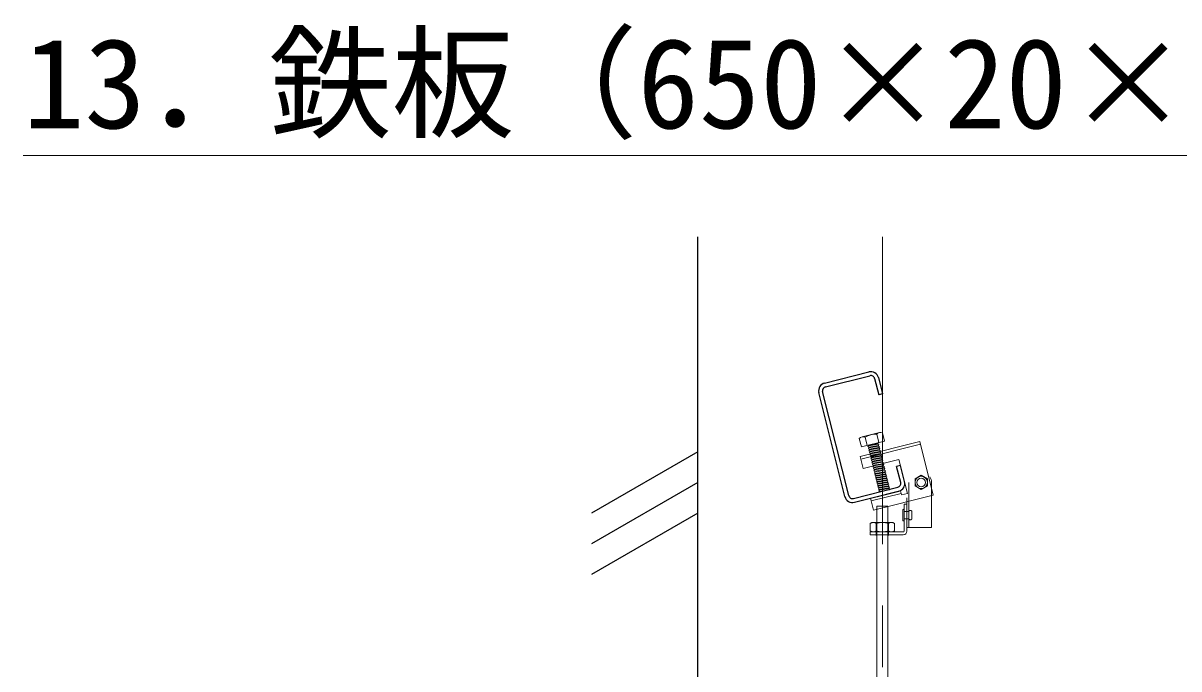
# Model space of a CAD drawing. Units: millimetres, scale not verified. Extents: x -9752 to 9748, y -6991 to 6878.
# Drawn here: x -5092 to -4152, y -1696 to -1171 of the extents above; entities that cross this region are included whole.
import ezdxf
from ezdxf.enums import TextEntityAlignment as Align

# ---------------------------------------------------------------- set-up
doc = ezdxf.new("R2010")
doc.units = ezdxf.units.MM
doc.header["$LTSCALE"] = 50
for name, pattern in [('CHAIN1', [8, 5, -1, 1, -1]), ('DASHED1', [1.8, 1.2, -0.6]), ('DASHED2', [3, 2, -1])]:
    doc.linetypes.add(name, pattern=pattern)
for name, color, linetype, lineweight in [('2-0_中心線', 3, 'DASHED1', 18), ('2-1_nobuchi', 7, 'Continuous', 18), ('2-6_文字', 7, 'Continuous', 18), ('2-C_躯体', 2, 'Continuous', 25)]:
    doc.layers.add(name, color=color, linetype=linetype, lineweight=lineweight)
doc.styles.add('ＭＳ ゴシック', font='')
doc.styles.get('ＭＳ ゴシック').set_extended_font_data('MS Gothic')

msp = doc.modelspace()

# ---------------------------------------------------------------- linework, layer by layer
at = {"layer": '2-0_中心線', "color": 4, "linetype": 'CHAIN1', "lineweight": 9}
msp.add_line((-4393.05, -1344.43), (-4393.05, -1997.32), dxfattribs=at)
at = {"layer": '2-1_nobuchi'}
for p, q in [((-4395.48, -1503.74), (-4409.6, -1507.26)), ((-4395.48, -1503.74), (-4409.6, -1507.26)), ((-4392.96, -1503.83), (-4391.27, -1510.63)), ((-4392.96, -1503.83), (-4391.27, -1510.63)), ((-4411.78, -1508.53), (-4410.09, -1515.32)), ((-4411.78, -1508.53), (-4410.09, -1515.32)), ((-4411.04, -1523.08), (-4362.52, -1510.98)), ((-4391.27, -1510.63), (-4410.09, -1515.32)), ((-4391.27, -1510.63), (-4410.09, -1515.32)), ((-4407.08, -1507.35), (-4405.38, -1514.15)), ((-4407.08, -1507.35), (-4405.38, -1514.15)), ((-4404.5, -1513.92), (-4396.72, -1512.57)), ((-4404.36, -1514.47), (-4396.58, -1513.11)), ((-4397.66, -1505.01), (-4395.97, -1511.8)), ((-4397.66, -1505.01), (-4395.97, -1511.8)), ((-4396.31, -1511.88), (-4396.72, -1512.57)), ((-4396.72, -1512.57), (-4396.58, -1513.11)), ((-4396.58, -1513.11), (-4395.9, -1513.52)), ((-4362.52, -1510.98), (-4351.64, -1554.65)), ((-4404.36, -1514.47), (-4404.77, -1515.15)), ((-4404.77, -1515.15), (-4404.09, -1515.56)), ((-4404.5, -1513.92), (-4404.36, -1514.47)), ((-4403.95, -1516.11), (-4404.36, -1516.79)), ((-4404.36, -1516.79), (-4403.68, -1517.2)), ((-4404.09, -1515.56), (-4396.31, -1514.2)), ((-4404.09, -1515.56), (-4403.95, -1516.11)), ((-4403.95, -1516.11), (-4396.18, -1514.75)), ((-4403.54, -1517.75), (-4403.95, -1518.43)), ((-4403.95, -1518.43), (-4403.27, -1518.84)), ((-4403.68, -1517.2), (-4395.9, -1515.84)), ((-4403.68, -1517.2), (-4403.54, -1517.75)), ((-4403.14, -1519.38), (-4403.55, -1520.06)), ((-4403.54, -1517.75), (-4395.77, -1516.39)), ((-4403.27, -1518.84), (-4395.5, -1517.48)), ((-4403.27, -1518.84), (-4403.14, -1519.38)), ((-4403.14, -1519.38), (-4395.36, -1518.02)), ((-4402.86, -1520.47), (-4395.09, -1519.12)), ((-4395.9, -1513.52), (-4396.31, -1514.2)), ((-4396.31, -1514.2), (-4396.18, -1514.75)), ((-4396.18, -1514.75), (-4395.49, -1515.16)), ((-4395.49, -1515.16), (-4395.9, -1515.84)), ((-4395.9, -1515.84), (-4395.77, -1516.39)), ((-4395.77, -1516.39), (-4395.09, -1516.8)), ((-4395.09, -1516.8), (-4395.5, -1517.48)), ((-4395.5, -1517.48), (-4395.36, -1518.02)), ((-4395.36, -1518.02), (-4394.68, -1518.43)), ((-4394.68, -1518.43), (-4395.09, -1519.12)), ((-4400.28, -1530.84), (-4400.69, -1531.53)), ((-4400.69, -1531.53), (-4400.01, -1531.94)), ((-4400.31, -1530.71), (-4400.28, -1530.84)), ((-4400.28, -1530.84), (-4392.5, -1529.49)), ((-4400.01, -1531.94), (-4392.23, -1530.58)), ((-4400.01, -1531.94), (-4399.87, -1532.48)), ((-4399.87, -1532.48), (-4392.09, -1531.12)), ((-4394.54, -1529.27), (-4392.64, -1528.94)), ((-4392.54, -1528.77), (-4392.64, -1528.94)), ((-4392.64, -1528.94), (-4392.5, -1529.49)), ((-4392.5, -1529.49), (-4391.82, -1529.89)), ((-4391.82, -1529.89), (-4392.23, -1530.58)), ((-4392.23, -1530.58), (-4392.09, -1531.12)), ((-4392.09, -1531.12), (-4391.41, -1531.53)), ((-4391.41, -1531.53), (-4391.82, -1532.21)), ((-4379.51, -1525.52), (-4372.62, -1553.18)), ((-4399.87, -1532.48), (-4400.28, -1533.16)), ((-4400.28, -1533.16), (-4399.6, -1533.57)), ((-4399.46, -1534.12), (-4399.87, -1534.8)), ((-4399.87, -1534.8), (-4399.19, -1535.21)), ((-4399.6, -1533.57), (-4391.82, -1532.21)), ((-4399.6, -1533.57), (-4399.46, -1534.12)), ((-4399.46, -1534.12), (-4391.68, -1532.76)), ((-4399.05, -1535.76), (-4399.46, -1536.44)), ((-4399.46, -1536.44), (-4398.78, -1536.85)), ((-4399.19, -1535.21), (-4391.41, -1533.85)), ((-4399.19, -1535.21), (-4399.05, -1535.76)), ((-4398.65, -1537.39), (-4399.06, -1538.08)), ((-4399.06, -1538.08), (-4398.37, -1538.49)), ((-4399.05, -1535.76), (-4391.28, -1534.4)), ((-4398.78, -1536.85), (-4391, -1535.49)), ((-4398.78, -1536.85), (-4398.65, -1537.39)), ((-4398.65, -1537.39), (-4390.87, -1536.03)), ((-4398.24, -1539.03), (-4398.65, -1539.71)), ((-4398.65, -1539.71), (-4397.97, -1540.12)), ((-4398.37, -1538.49), (-4390.6, -1537.13)), ((-4398.37, -1538.49), (-4398.24, -1539.03)), ((-4398.24, -1539.03), (-4390.46, -1537.67)), ((-4397.83, -1540.67), (-4398.24, -1541.35)), ((-4397.97, -1540.12), (-4390.19, -1538.76)), ((-4397.97, -1540.12), (-4397.83, -1540.67)), ((-4397.83, -1540.67), (-4390.05, -1539.31)), ((-4397.42, -1542.31), (-4389.64, -1540.95)), ((-4391.82, -1532.21), (-4391.68, -1532.76)), ((-4391.68, -1532.76), (-4391, -1533.17)), ((-4391, -1533.17), (-4391.41, -1533.85)), ((-4391.41, -1533.85), (-4391.28, -1534.4)), ((-4391.28, -1534.4), (-4390.59, -1534.81)), ((-4390.59, -1534.81), (-4391, -1535.49)), ((-4391, -1535.49), (-4390.87, -1536.03)), ((-4390.87, -1536.03), (-4390.19, -1536.44)), ((-4390.19, -1536.44), (-4390.6, -1537.13)), ((-4390.6, -1537.13), (-4390.46, -1537.67)), ((-4390.46, -1537.67), (-4389.78, -1538.08)), ((-4389.78, -1538.08), (-4390.19, -1538.76)), ((-4390.19, -1538.76), (-4390.05, -1539.31)), ((-4390.05, -1539.31), (-4389.37, -1539.72)), ((-4389.37, -1539.72), (-4389.78, -1540.4)), ((-4389.78, -1540.4), (-4389.64, -1540.95)), ((-4389.64, -1540.95), (-4388.96, -1541.36)), ((-4388.96, -1541.36), (-4389.37, -1542.04)), ((-4366.45, -1541.32), (-4361.45, -1538.44)), ((-4366.45, -1547.1), (-4366.45, -1541.32)), ((-4361.45, -1538.44), (-4356.45, -1541.32)), ((-4356.45, -1541.32), (-4356.45, -1547.1)), ((-4402.57, -1557.04), (-4377.93, -1550.9)), ((-4397.42, -1542.31), (-4397.83, -1542.99)), ((-4397.56, -1541.76), (-4397.42, -1542.31)), ((-4397.01, -1543.94), (-4397.42, -1544.63)), ((-4397.15, -1543.4), (-4397.01, -1543.94)), ((-4397.01, -1543.94), (-4389.24, -1542.58)), ((-4396.6, -1545.58), (-4397.01, -1546.26)), ((-4396.74, -1545.04), (-4396.6, -1545.58)), ((-4396.2, -1547.22), (-4396.61, -1547.9)), ((-4396.6, -1545.58), (-4388.83, -1544.22)), ((-4396.33, -1546.67), (-4396.2, -1547.22)), ((-4396.2, -1547.22), (-4388.42, -1545.86)), ((-4395.79, -1548.86), (-4396.2, -1549.54)), ((-4395.92, -1548.31), (-4395.79, -1548.86)), ((-4395.79, -1548.86), (-4388.01, -1547.5)), ((-4395.38, -1550.49), (-4395.79, -1551.17)), ((-4395.52, -1549.95), (-4395.38, -1550.49)), ((-4395.38, -1550.49), (-4387.6, -1549.13)), ((-4389.37, -1542.04), (-4389.24, -1542.58)), ((-4389.24, -1542.58), (-4388.55, -1542.99)), ((-4388.55, -1542.99), (-4388.96, -1543.68)), ((-4388.96, -1543.68), (-4388.83, -1544.22)), ((-4388.83, -1544.22), (-4388.15, -1544.63)), ((-4388.15, -1544.63), (-4388.56, -1545.31)), ((-4388.56, -1545.31), (-4388.42, -1545.86)), ((-4388.42, -1545.86), (-4387.74, -1546.27)), ((-4387.74, -1546.27), (-4388.15, -1546.95)), ((-4388.15, -1546.95), (-4388.01, -1547.5)), ((-4388.01, -1547.5), (-4387.33, -1547.91)), ((-4387.33, -1547.91), (-4387.74, -1548.59)), ((-4387.74, -1548.59), (-4387.6, -1549.13)), ((-4387.6, -1549.13), (-4386.92, -1549.54)), ((-4386.92, -1549.54), (-4387.33, -1550.23)), ((-4361.45, -1549.99), (-4366.45, -1547.1)), ((-4356.45, -1547.1), (-4361.45, -1549.99)), ((-4353.05, -1544.21), (-4353.05, -1580.81)), ((-4402.57, -1557.04), (-4400.15, -1566.74)), ((-4402.02, -1559.27), (-4377.76, -1553.22)), ((-4351.64, -1554.65), (-4400.15, -1566.74)), ((-4373.05, -1556.71), (-4373.05, -1580.81)), ((-4397.55, -1563.64), (-4388.55, -1563.64)), ((-4397.55, -1563.64), (-4397.55, -1997.32)), ((-4388.55, -1563.64), (-4388.55, -1997.32)), ((-4376.35, -1575.26), (-4376.35, -1566.36)), ((-4375.35, -1583.81), (-4375.35, -1561.81)), ((-4375.35, -1561.81), (-4373.05, -1561.81)), ((-4375.35, -1575.26), (-4375.35, -1566.36)), ((-4373.05, -1583.81), (-4373.05, -1561.81)), ((-4402.87, -1577.61), (-4401.48, -1576.81)), ((-4402.87, -1577.61), (-4402.87, -1583.71)), ((-4401.48, -1576.81), (-4384.62, -1576.81)), ((-4397.96, -1577.61), (-4397.96, -1583.71)), ((-4388.15, -1577.61), (-4388.15, -1583.71)), ((-4383.24, -1577.61), (-4384.62, -1576.81)), ((-4383.24, -1577.61), (-4383.24, -1583.71)), ((-4376.05, -1584.51), (-4403.05, -1584.51)), ((-4403.05, -1586.81), (-4403.05, -1584.51)), ((-4376.05, -1586.81), (-4403.05, -1586.81)), ((-4402.87, -1583.71), (-4401.48, -1584.51)), ((-4383.24, -1583.71), (-4384.62, -1584.51)), ((-4353.05, -1580.81), (-4373.05, -1580.81))]:
    msp.add_line(p, q, dxfattribs=at)
at = {"layer": '2-1_nobuchi', "linetype": 'DASHED1'}
for p, q in [((-4410.48, -1525.31), (-4361.97, -1513.22)), ((-4371.45, -1567.81), (-4375.35, -1567.81)), ((-4371.45, -1574.11), (-4371.45, -1567.51)), ((-4369.15, -1574.11), (-4369.15, -1567.51)), ((-4398.05, -1587.31), (-4398.05, -1576.81)), ((-4388.05, -1587.31), (-4388.05, -1576.81)), ((-4371.45, -1573.81), (-4375.35, -1573.81))]:
    msp.add_line(p, q, dxfattribs=at)
at = {"layer": '2-1_nobuchi', "linetype": 'DASHED2'}
for p, q in [((-4402.73, -1521.02), (-4403.14, -1521.7)), ((-4403.14, -1521.7), (-4402.46, -1522.11)), ((-4402.73, -1521.02), (-4394.95, -1519.66)), ((-4402.32, -1522.66), (-4402.73, -1523.34)), ((-4402.46, -1522.11), (-4394.68, -1520.75)), ((-4402.46, -1522.11), (-4402.32, -1522.66)), ((-4402.32, -1522.66), (-4394.54, -1521.3)), ((-4402.05, -1523.75), (-4394.27, -1522.39)), ((-4395.09, -1519.12), (-4394.95, -1519.66)), ((-4394.95, -1519.66), (-4394.27, -1520.07)), ((-4394.27, -1520.07), (-4394.68, -1520.75)), ((-4394.68, -1520.75), (-4394.54, -1521.3)), ((-4394.54, -1521.3), (-4393.86, -1521.71)), ((-4393.86, -1521.71), (-4394.27, -1522.39)), ((-4394.27, -1522.39), (-4394.13, -1522.94)), ((-4402.73, -1523.34), (-4402.05, -1523.75)), ((-4401.91, -1524.29), (-4402.32, -1524.98)), ((-4402.32, -1524.98), (-4401.64, -1525.39)), ((-4402.05, -1523.75), (-4401.91, -1524.29)), ((-4401.91, -1524.29), (-4394.13, -1522.94)), ((-4401.5, -1525.93), (-4401.91, -1526.61)), ((-4401.91, -1526.61), (-4401.23, -1527.02)), ((-4401.64, -1525.39), (-4393.86, -1524.03)), ((-4401.64, -1525.39), (-4401.5, -1525.93)), ((-4401.5, -1525.93), (-4393.73, -1524.57)), ((-4401.1, -1527.57), (-4401.5, -1528.25)), ((-4401.5, -1528.25), (-4400.82, -1528.66)), ((-4401.23, -1527.02), (-4393.45, -1525.66)), ((-4401.23, -1527.02), (-4401.1, -1527.57)), ((-4401.1, -1527.57), (-4393.32, -1526.21)), ((-4400.69, -1529.21), (-4401.1, -1529.89)), ((-4401.1, -1529.89), (-4400.41, -1530.3)), ((-4400.82, -1528.66), (-4393.05, -1527.3)), ((-4400.82, -1528.66), (-4400.69, -1529.21)), ((-4400.69, -1529.21), (-4392.91, -1527.85)), ((-4400.41, -1530.3), (-4394.54, -1529.27)), ((-4400.41, -1530.3), (-4400.31, -1530.71)), ((-4394.13, -1522.94), (-4393.45, -1523.35)), ((-4393.45, -1523.35), (-4393.86, -1524.03)), ((-4393.86, -1524.03), (-4393.73, -1524.57)), ((-4393.73, -1524.57), (-4393.04, -1524.98)), ((-4393.04, -1524.98), (-4393.45, -1525.66)), ((-4393.45, -1525.66), (-4393.32, -1526.21)), ((-4393.32, -1526.21), (-4392.64, -1526.62)), ((-4392.64, -1526.62), (-4393.05, -1527.3)), ((-4393.05, -1527.3), (-4392.91, -1527.85)), ((-4392.91, -1527.85), (-4392.23, -1528.26)), ((-4392.23, -1528.26), (-4392.54, -1528.77)), ((-4371.45, -1544.21), (-4371.45, -1580.76))]:
    msp.add_line(p, q, dxfattribs=at)
at = {"layer": '2-1_nobuchi'}
for points in [[(-4403.55, -1520.06), (-4402.86, -1520.47), (-4402.73, -1521.02)], [(-4411.04, -1523.08), (-4408.62, -1532.78), (-4379.51, -1525.52)], [(-4398.24, -1541.35), (-4397.56, -1541.76), (-4389.78, -1540.4)], [(-4397.83, -1542.99), (-4397.15, -1543.4), (-4389.37, -1542.04)], [(-4397.42, -1544.63), (-4396.74, -1545.04), (-4388.96, -1543.68)], [(-4397.01, -1546.26), (-4396.33, -1546.67), (-4388.56, -1545.31)], [(-4396.61, -1547.9), (-4395.92, -1548.31), (-4388.15, -1546.95)], [(-4396.2, -1549.54), (-4395.52, -1549.95), (-4387.74, -1548.59)], [(-4395.79, -1551.17), (-4395.11, -1551.58), (-4387.33, -1550.23)], [(-4378.31, -1550.99), (-4377.47, -1554.39), (-4372.62, -1553.18)]]:
    msp.add_lwpolyline(points, dxfattribs=at)
for radius in [5, 3.5, 3.5]:
    msp.add_circle((-4361.45, -1544.21), radius, dxfattribs=at)
for centre, radius, start, end in [((-4394.38, -1508.16), 4.55, 71.79578, 136.20424), ((-4394.38, -1508.16), 4.55, 71.79578, 136.20424), ((-4408.5, -1511.68), 4.55, 71.79741, 136.20261), ((-4408.5, -1511.68), 4.55, 71.79741, 136.20261), ((-4398.39, -1522.14), 17.15, 87.57359, 120.42642), ((-4398.39, -1522.14), 17.15, 87.57359, 120.42642), ((-4361.45, -1544.21), 8.4, 0, 33.55731), ((-4375.85, -1566.63), 0.567, 28.07249, 151.92751), ((-4400.42, -1581.56), 4.65, 58.15533, 118.15533), ((-4393.05, -1594.46), 17.55, 73.76424, 106.23576), ((-4385.69, -1581.56), 4.65, 61.84467, 121.84467), ((-4375.85, -1574.99), 0.567, 208.07249, 331.92751), ((-4400.42, -1579.76), 4.65, 241.84467, 301.84467), ((-4393.05, -1566.86), 17.55, 253.76424, 286.23576), ((-4385.69, -1579.76), 4.65, 238.15533, 298.15533), ((-4376.05, -1583.81), 0.7, 270, 0), ((-4376.05, -1583.81), 3, 270, 0)]:
    msp.add_arc(centre, radius, start, end, dxfattribs=at)
at = {"layer": '2-1_nobuchi', "linetype": 'DASHED1'}
for centre, start, end in [((-4370.3, -1568.58), 43.00287, 136.99713), ((-4370.3, -1573.04), 223.00287, 316.99713)]:
    msp.add_arc(centre, 1.57, start, end, dxfattribs=at)
at = {"layer": '2-6_文字'}
msp.add_line((-5091.88, -1278.2), (-3841.88, -1278.2), dxfattribs=at)
at = {"layer": '2-C_躯体'}
for p, q in [((-4543.05, -2200.48), (-4543.05, -1344.43)), ((-4440.06, -1463.39), (-4403.97, -1454.34)), ((-4439.28, -1466.49), (-4403.19, -1457.44)), ((-4399.31, -1459.77), (-4396, -1472.96)), ((-4396.21, -1458.99), (-4392.9, -1472.18)), ((-4423.49, -1555.73), (-4444.71, -1471.15)), ((-4420.39, -1554.95), (-4441.6, -1470.37)), ((-4392.9, -1472.18), (-4396, -1472.96)), ((-4543.05, -1519.24), (-4629.66, -1569.24)), ((-4378.1, -1544.35), (-4381.41, -1531.15)), ((-4543.05, -1544.24), (-4629.66, -1594.24)), ((-4416.5, -1557.28), (-4380.42, -1548.23)), ((-4415.73, -1560.38), (-4379.64, -1551.33)), ((-4543.05, -1569.24), (-4629.66, -1619.24))]:
    msp.add_line(p, q, dxfattribs=at)
msp.add_lwpolyline([(-4374.99, -1543.57), (-4378.3, -1530.38), (-4381.41, -1531.15)], dxfattribs=at)
for centre, radius, start, end in [((-4402.42, -1460.55), 6.4, 14.08137, 104.08137), ((-4438.5, -1469.6), 6.4, 104.08137, 194.08137), ((-4402.42, -1460.55), 3.2, 14.08137, 104.08137), ((-4438.5, -1469.6), 3.2, 104.08137, 194.08137), ((-4381.2, -1545.12), 3.2, 284.08137, 14.08137), ((-4381.2, -1545.12), 6.4, 284.08137, 14.08137), ((-4417.28, -1554.18), 6.4, 194.08137, 284.08137), ((-4417.28, -1554.18), 3.2, 194.08137, 284.08137)]:
    msp.add_arc(centre, radius, start, end, dxfattribs=at)

# ---------------------------------------------------------------- texts
at = {"layer": '2-6_文字', "color": 4, "style": 'ＭＳ ゴシック'}
msp.add_text('13．鉄板（650×20×t0.4）', height=73.31, dxfattribs=at).set_placement((-5091.88, -1278.2), align=Align.BOTTOM_LEFT)

doc.saveas('drawing.dxf')
